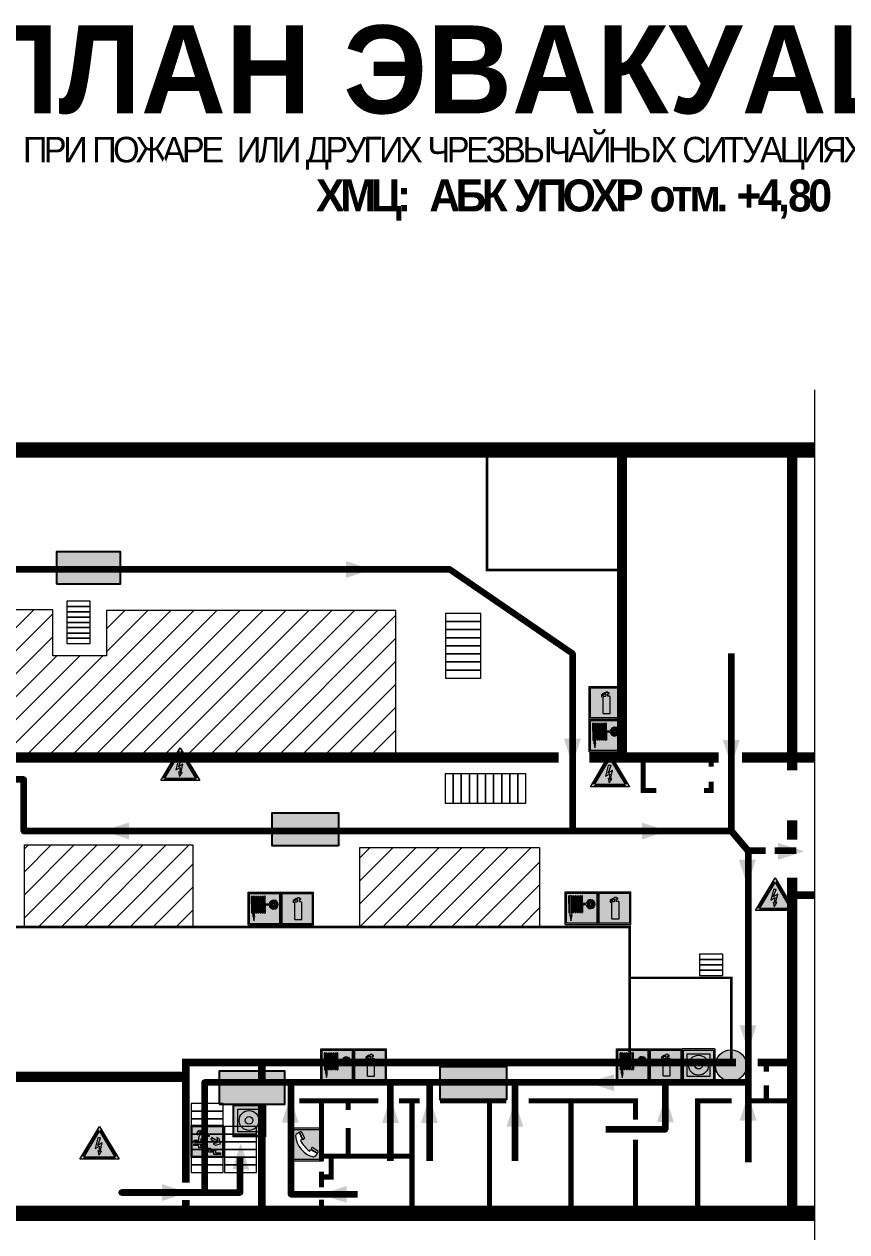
# Model space of a CAD drawing. Header units: millimetres. Extents: x 13114 to 67229, y 22859 to 38520.
# Drawn here: x 21004.2 to 21210.1, y 31368.7 to 31671 of the extents above; entities that cross this region are included whole.
import ezdxf

# ---------------------------------------------------------------- set-up
doc = ezdxf.new("R2010")
doc.units = ezdxf.units.MM
doc.layers.add('План_Штампы', color=7, linetype='Continuous')
doc.styles.add('обычный', font='arial.ttf')
pattern_1 = [(225, (43379.641, 41879.6873), (2.87368196, -2.87368196), [])]

# ---------------------------------------------------------------- blocks, each defined once
blk = doc.blocks.new('A$C54414219')
at = {"true_color": 0xffffff}
h = blk.add_hatch(color=7, dxfattribs=at)
h.paths.add_polyline_path([(2.39, -9.45), (2.39, -18.3), (11.23, -18.3), (11.23, -9.45)], flags=0)
h.paths.add_polyline_path([(10.71, -13.87, -1), (2.92, -13.87, -1)], flags=0)
h.paths.add_polyline_path([(8.3, -13.87, -1), (5.33, -13.87, -1)], flags=0)
h.paths.add_polyline_path([(0.41, -7.47), (0.41, -20.27), (13.21, -20.27), (13.21, -7.47)])
h.paths.add_polyline_path([(0.92, -19.77), (12.71, -19.77), (12.71, -7.98), (0.92, -7.98)], flags=16)
h.paths.add_polyline_path([(11.23, -9.45), (11.23, -18.3), (2.39, -18.3), (2.39, -9.45)], flags=0)
at = {"lineweight": 5}
h = blk.add_hatch(color=242, dxfattribs=at)
h.paths.add_polyline_path([(12.71, -7.98), (0.92, -7.98), (0.92, -19.77), (12.71, -19.77)])
h.paths.add_polyline_path([(11.23, -18.3), (2.39, -18.3), (2.39, -9.45), (11.23, -9.45)], flags=16)
h.paths.add_polyline_path([(10.71, -13.87, -1), (2.92, -13.87, -1)], flags=0)
h.paths.add_polyline_path([(8.3, -13.87, -1), (5.33, -13.87, -1)], flags=0)
at = {"true_color": 0xffffff}
h = blk.add_hatch(color=7, dxfattribs=at)
h.paths.add_polyline_path([(2.39, -9.45), (2.39, -18.3), (11.23, -18.3), (11.23, -9.45)])
h.paths.add_polyline_path([(10.71, -13.87, -1), (2.92, -13.87, -1)], flags=16)
h.paths.add_polyline_path([(8.3, -13.87, -1), (5.33, -13.87, -1)], flags=0)
at = {"lineweight": 5}
h = blk.add_hatch(color=242, dxfattribs=at)
h.paths.add_polyline_path([(2.92, -13.87, 1), (10.71, -13.87, 1)])
h.paths.add_polyline_path([(8.3, -13.87, -1), (5.33, -13.87, -1)], flags=16)
at = {"color": 242, "lineweight": 5}
for p, q in [((0.41, -20.27), (0.41, -7.47)), ((0.41, -7.47), (13.21, -7.47)), ((0.41, -7.47), (13.21, -7.47)), ((13.21, -20.27), (13.21, -7.47)), ((0.41, -20.27), (13.21, -20.27))]:
    blk.add_line(p, q, dxfattribs=at)
for points in [[(0.92, -7.98), (12.71, -7.98), (12.71, -19.77), (0.92, -19.77)], [(2.39, -9.45), (11.23, -9.45), (11.23, -18.3), (2.39, -18.3)]]:
    blk.add_lwpolyline(points, close=True, dxfattribs=at)
for radius in [3.89, 1.49]:
    blk.add_circle((6.81, -13.87), radius, dxfattribs=at)
blk = doc.blocks.new('A$C3E6D3DDE')
at = {"lineweight": 5}
h = blk.add_hatch(color=40, dxfattribs=at)
h.paths.add_polyline_path([(24.1, 1.45), (16.46, -11.35), (31.74, -11.35)])
h.paths.add_polyline_path([(24.09, -0.46), (30.03, -10.41), (18.14, -10.41)], flags=16)
h.paths.add_polyline_path([(24.54, -3.08), (23.41, -6.02), (25.13, -5.01), (24.33, -8.5), (24.82, -8.27), (23.79, -9.86), (23.4, -8.04), (23.8, -8.43), (24.04, -6.29), (22.39, -7.25), (23.44, -3.08)], flags=0)
h = blk.add_hatch(color=256, dxfattribs=at)
h.paths.add_polyline_path([(24.37, 0.03, 0.567511), (23.82, 0.03), (17.59, -10.4, 0.582454), (17.86, -10.88), (30.32, -10.88, 0.582149), (30.6, -10.4)])
h.paths.add_polyline_path([(24.09, -0.46), (18.14, -10.41), (30.03, -10.41)], flags=16)
h.paths.add_polyline_path([(24.54, -3.08), (23.41, -6.02), (25.13, -5.01), (24.33, -8.5), (24.82, -8.27), (23.79, -9.86), (23.4, -8.04), (23.8, -8.43), (24.04, -6.29), (22.39, -7.25), (23.44, -3.08)], flags=0)
h = blk.add_hatch(color=40, dxfattribs=at)
h.paths.add_polyline_path([(24.09, -0.46), (18.14, -10.41), (30.03, -10.41)])
h.paths.add_polyline_path([(24.82, -8.27), (23.79, -9.86), (23.4, -8.04), (23.8, -8.43), (24.04, -6.29), (22.39, -7.25), (23.44, -3.08), (24.54, -3.08), (23.41, -6.02), (25.13, -5.01), (24.33, -8.5)], flags=16)
at = {"color": 40, "lineweight": 5}
for p, q in [((16.46, -11.35), (24.1, 1.45)), ((24.1, 1.45), (31.74, -11.35))]:
    blk.add_line(p, q, dxfattribs=at)
at = {"lineweight": 5}
for p, q in [((17.59, -10.4), (23.82, 0.03)), ((24.37, 0.03), (30.6, -10.4)), ((18.14, -10.41), (24.09, -0.46)), ((23.44, -3.08), (22.39, -7.25)), ((23.41, -6.02), (24.54, -3.08)), ((24.54, -3.08), (23.44, -3.08)), ((24.09, -0.46), (30.03, -10.41)), ((22.39, -7.25), (24.04, -6.29)), ((23.8, -8.43), (23.4, -8.04)), ((23.4, -8.04), (23.79, -9.86)), ((25.13, -5.01), (23.41, -6.02)), ((23.79, -9.86), (24.82, -8.27)), ((24.04, -6.29), (23.8, -8.43)), ((24.33, -8.5), (25.13, -5.01)), ((24.82, -8.27), (24.33, -8.5)), ((17.86, -10.88), (30.32, -10.88)), ((18.14, -10.41), (30.03, -10.41))]:
    blk.add_line(p, q, dxfattribs=at)
at = {"color": 50, "lineweight": 5}
blk.add_line((31.74, -11.35), (16.46, -11.35), dxfattribs=at)
blk = doc.blocks.new('A$C37112FD5')
at = {"true_color": 0xf5f5ff}
h = blk.add_hatch(color=7, dxfattribs=at)
h.dxf.hatch_style = 1
h.paths.add_polyline_path([(12.8, -7.4), (0, -7.4), (0, -20.2), (12.8, -20.2)])
h.paths.add_polyline_path([(12.29, -7.91), (12.29, -19.69), (0.51, -19.69), (0.51, -7.91)], flags=16)
h.paths.add_polyline_path([(4.98, -9.04, -0.42597), (5.17, -9.22), (5.17, -12.25), (5.17, -15.29, -0.432244), (4.98, -15.47), (4.83, -15.47, -0.42597), (4.64, -15.29), (4.64, -12.25), (4.64, -9.22, -0.432244), (4.83, -9.04)], flags=0)
h.paths.add_polyline_path([(4.28, -9.22), (4.28, -12.25), (4.28, -15.29, -0.432244), (4.09, -15.47), (3.94, -15.47, -0.42597), (3.75, -15.29), (3.75, -12.25), (3.75, -9.22, -0.432244), (3.94, -9.04), (4.09, -9.04, -0.42597)], flags=0)
h.paths.add_polyline_path([(5.72, -9.04), (5.87, -9.04, -0.42597), (6.06, -9.22), (6.06, -12.25), (6.06, -15.29, -0.432244), (5.87, -15.47), (5.72, -15.47, -0.42597), (5.53, -15.29), (5.53, -12.25), (5.53, -9.22, -0.432244)], flags=0)
h.paths.add_polyline_path([(6.42, -8.9), (6.5, -8.9, -0.42597), (6.69, -9.08), (6.69, -12.03), (8.21, -12.03, -15.824349), (8.21, -12.47), (6.69, -12.47), (6.69, -15.42, -0.432244), (6.5, -15.6), (6.42, -15.6)], flags=0)
h.paths.add_polyline_path([(3.39, -9.22), (3.39, -12.25), (3.39, -15.29, -0.432244), (3.2, -15.47), (3.05, -15.47, -0.42597), (2.85, -15.29), (2.85, -12.25), (2.85, -9.22, -0.432244), (3.05, -9.04), (3.2, -9.04, -0.42597)], flags=0)
h.paths.add_polyline_path([(2.5, -9.22), (2.5, -16.71), (1.96, -16.71), (1.96, -9.22, -0.432244), (2.15, -9.04), (2.31, -9.04, -0.42597)], flags=0)
h.paths.add_polyline_path([(1.61, -8.9), (1.61, -15.6), (1.57, -15.6, -0.42597), (1.37, -15.42), (1.37, -12.03), (1.37, -9.09, -0.432244), (1.57, -8.9)], flags=0)
h.paths.add_polyline_path([(9.76, -10.81), (9.76, -12.03), (8.49, -12.03, -0.336371)], flags=0)
h.paths.add_polyline_path([(8.49, -12.47), (9.76, -12.47), (9.76, -13.7, -0.336371)], flags=0)
h.paths.add_polyline_path([(10.11, -10.81, -0.336371), (11.38, -12.03), (10.11, -12.03)], flags=0)
h.paths.add_polyline_path([(10.11, -12.47), (11.38, -12.47, -0.336371), (10.11, -13.7)], flags=0)
h.paths.add_polyline_path([(2.5, -16.84), (2.5, -17.05), (1.97, -17.05), (1.97, -16.84)], flags=0)
h.paths.add_polyline_path([(2.5, -17.24, -0.033778), (2.24, -18.6, -0.033778), (1.97, -17.24)], flags=0)
h = blk.add_hatch(color=242)
h.dxf.hatch_style = 1
h.paths.add_polyline_path([(12.29, -7.91), (0.51, -7.91), (0.51, -19.69), (12.29, -19.69)])
h.paths.add_polyline_path([(6.42, -15.6), (6.42, -8.9), (6.5, -8.9, -0.42597), (6.69, -9.08), (6.69, -12.03), (8.21, -12.03, -15.824349), (8.21, -12.47), (6.69, -12.47), (6.69, -15.42, -0.432244), (6.5, -15.6)], flags=16)
h.paths.add_polyline_path([(5.87, -15.47), (5.72, -15.47, -0.42597), (5.53, -15.29), (5.53, -12.25), (5.53, -9.22, -0.432244), (5.72, -9.04), (5.87, -9.04, -0.42597), (6.06, -9.22), (6.06, -12.25), (6.06, -15.29, -0.432244)], flags=16)
h.paths.add_polyline_path([(4.98, -15.47), (4.83, -15.47, -0.42597), (4.64, -15.29), (4.64, -12.25), (4.64, -9.22, -0.432244), (4.83, -9.04), (4.98, -9.04, -0.42597), (5.17, -9.22), (5.17, -12.25), (5.17, -15.29, -0.432244)], flags=16)
h.paths.add_polyline_path([(4.09, -15.47), (3.94, -15.47, -0.42597), (3.75, -15.29), (3.75, -12.25), (3.75, -9.22, -0.432244), (3.94, -9.04), (4.09, -9.04, -0.42597), (4.28, -9.22), (4.28, -12.25), (4.28, -15.29, -0.432244)], flags=16)
h.paths.add_polyline_path([(3.2, -15.47), (3.05, -15.47, -0.42597), (2.85, -15.29), (2.85, -12.25), (2.85, -9.22, -0.432244), (3.05, -9.04), (3.2, -9.04, -0.42597), (3.39, -9.22), (3.39, -12.25), (3.39, -15.29, -0.432244)], flags=16)
h.paths.add_polyline_path([(2.5, -17.05), (1.97, -17.05), (1.97, -16.84), (2.5, -16.84)], flags=16)
h.paths.add_polyline_path([(2.5, -17.24, -0.033778), (2.24, -18.6, -0.033778), (1.97, -17.24)], flags=16)
h.paths.add_polyline_path([(2.5, -16.71), (1.96, -16.71), (1.96, -9.22, -0.432244), (2.15, -9.04), (2.31, -9.04, -0.42597), (2.5, -9.22)], flags=16)
h.paths.add_polyline_path([(1.61, -15.6), (1.57, -15.6, -0.42597), (1.37, -15.42), (1.37, -12.03), (1.37, -9.09, -0.432244), (1.57, -8.9), (1.61, -8.9)], flags=16)
h.paths.add_polyline_path([(8.49, -12.47), (9.76, -12.47), (9.76, -13.7, -0.336371)], flags=0)
h.paths.add_polyline_path([(10.11, -13.7), (10.11, -12.47), (11.38, -12.47, -0.336371)], flags=0)
h.paths.add_polyline_path([(8.49, -12.03, -0.336371), (9.76, -10.81), (9.76, -12.03)], flags=0)
h.paths.add_polyline_path([(10.11, -12.03), (10.11, -10.81, -0.336371), (11.38, -12.03)], flags=0)
h = blk.add_hatch(color=7, dxfattribs=at)
h.dxf.hatch_style = 1
h.paths.add_polyline_path([(1.61, -8.9), (1.57, -8.9, 0.432244), (1.37, -9.09), (1.37, -12.03), (1.37, -15.42, 0.42597), (1.57, -15.6), (1.61, -15.6)])
h.paths.add_polyline_path([(2.5, -9.22, 0.42597), (2.31, -9.04), (2.15, -9.04, 0.432244), (1.96, -9.22), (1.96, -16.71), (2.5, -16.71)])
h.paths.add_polyline_path([(2.5, -16.84), (1.97, -16.84), (1.97, -17.05), (2.5, -17.05)])
h.paths.add_polyline_path([(2.5, -17.24), (1.97, -17.24, 0.033778), (2.24, -18.6, 0.033778)])
h.paths.add_polyline_path([(3.39, -12.25), (3.39, -9.22, 0.42597), (3.2, -9.04), (3.05, -9.04, 0.432244), (2.85, -9.22), (2.85, -12.25), (2.85, -15.29, 0.42597), (3.05, -15.47), (3.2, -15.47, 0.432244), (3.39, -15.29)])
h.paths.add_polyline_path([(4.28, -12.25), (4.28, -9.22, 0.42597), (4.09, -9.04), (3.94, -9.04, 0.432244), (3.75, -9.22), (3.75, -12.25), (3.75, -15.29, 0.42597), (3.94, -15.47), (4.09, -15.47, 0.432244), (4.28, -15.29)])
h.paths.add_polyline_path([(5.17, -12.25), (5.17, -9.22, 0.42597), (4.98, -9.04), (4.83, -9.04, 0.432244), (4.64, -9.22), (4.64, -12.25), (4.64, -15.29, 0.42597), (4.83, -15.47), (4.98, -15.47, 0.432244), (5.17, -15.29)])
h.paths.add_polyline_path([(6.06, -12.25), (6.06, -9.22, 0.42597), (5.87, -9.04), (5.72, -9.04, 0.432244), (5.53, -9.22), (5.53, -12.25), (5.53, -15.29, 0.42597), (5.72, -15.47), (5.87, -15.47, 0.432244), (6.06, -15.29)])
h.paths.add_polyline_path([(6.69, -12.47), (8.21, -12.47, 15.824349), (8.21, -12.03), (6.69, -12.03), (6.69, -9.08, 0.42597), (6.5, -8.9), (6.42, -8.9), (6.42, -15.6), (6.5, -15.6, 0.432244), (6.69, -15.42)])
h.paths.add_polyline_path([(8.49, -12.47), (9.76, -12.47), (9.76, -13.7, -0.336371)], flags=16)
h.paths.add_polyline_path([(8.49, -12.03, -0.336371), (9.76, -10.81), (9.76, -12.03)], flags=16)
h.paths.add_polyline_path([(10.11, -12.47), (11.38, -12.47, -0.336371), (10.11, -13.7)], flags=16)
h.paths.add_polyline_path([(10.11, -12.03), (10.11, -10.81, -0.336371), (11.38, -12.03)], flags=16)
h = blk.add_hatch(color=242)
h.dxf.hatch_style = 1
h.paths.add_polyline_path([(9.76, -10.81, 0.336371), (8.49, -12.03), (9.76, -12.03)])
h.paths.add_polyline_path([(10.11, -10.81), (10.11, -12.03), (11.38, -12.03, 0.336371)])
h.paths.add_polyline_path([(11.38, -12.47), (10.11, -12.47), (10.11, -13.7, 0.336371)])
h.paths.add_polyline_path([(9.76, -12.47), (8.49, -12.47, 0.336371), (9.76, -13.7)])
at = {"color": 242, "lineweight": 5}
for p, q in [((0, -20.2), (0, -7.4)), ((0, -7.4), (12.8, -7.4)), ((1.37, -12.03), (1.37, -9.08)), ((1.57, -8.9), (1.61, -8.9)), ((1.61, -8.9), (1.61, -15.6)), ((1.96, -16.71), (1.96, -9.22)), ((2.15, -9.04), (2.31, -9.04)), ((2.5, -16.71), (2.5, -9.22)), ((2.85, -12.25), (2.85, -9.22)), ((3.05, -9.04), (3.2, -9.04)), ((3.39, -12.25), (3.39, -9.22)), ((3.75, -12.25), (3.75, -9.22)), ((3.94, -9.04), (4.09, -9.04)), ((4.28, -12.25), (4.28, -9.22)), ((4.64, -12.25), (4.64, -9.22)), ((4.83, -9.04), (4.98, -9.04)), ((5.17, -12.25), (5.17, -9.22)), ((5.53, -12.25), (5.53, -9.22)), ((5.72, -9.04), (5.87, -9.04)), ((6.06, -12.25), (6.06, -9.22)), ((6.42, -8.9), (6.42, -15.6)), ((6.5, -8.9), (6.42, -8.9)), ((6.69, -12.03), (6.69, -9.08)), ((12.8, -20.2), (12.8, -7.4)), ((1.37, -12.03), (1.37, -15.42)), ((2.85, -12.25), (2.85, -15.29)), ((3.39, -12.25), (3.39, -15.29)), ((3.75, -12.25), (3.75, -15.29)), ((4.28, -12.25), (4.28, -15.29)), ((4.64, -12.25), (4.64, -15.29)), ((5.17, -12.25), (5.17, -15.29)), ((5.53, -12.25), (5.53, -15.29)), ((6.06, -12.25), (6.06, -15.29)), ((8.21, -12.03), (6.69, -12.03)), ((8.21, -12.47), (6.69, -12.47)), ((6.69, -12.47), (6.69, -15.42)), ((9.76, -12.03), (8.49, -12.03)), ((9.76, -12.47), (8.49, -12.47)), ((9.76, -10.81), (9.76, -12.03)), ((9.76, -12.47), (9.76, -13.7)), ((10.11, -10.81), (10.11, -12.03)), ((11.38, -12.03), (10.11, -12.03)), ((11.38, -12.47), (10.11, -12.47)), ((10.11, -12.47), (10.11, -13.7)), ((1.57, -15.6), (1.61, -15.6)), ((1.96, -16.71), (2.5, -16.71)), ((1.97, -16.84), (2.5, -16.84)), ((1.97, -17.05), (1.97, -16.84)), ((2.5, -17.05), (1.97, -17.05)), ((1.97, -17.24), (2.5, -17.24)), ((2.5, -16.84), (2.5, -17.05)), ((3.05, -15.47), (3.2, -15.47)), ((3.94, -15.47), (4.09, -15.47)), ((4.83, -15.47), (4.98, -15.47)), ((5.72, -15.47), (5.87, -15.47)), ((6.42, -15.6), (6.5, -15.6)), ((0, -20.2), (12.8, -20.2))]:
    blk.add_line(p, q, dxfattribs=at)
blk.add_lwpolyline([(0.51, -7.91), (12.29, -7.91), (12.29, -19.69), (0.51, -19.69)], close=True, dxfattribs=at)
for centre, radius, start, end in [((1.56, -9.09), 0.182, 87.1027, 180.6071), ((2.15, -9.22), 0.182, 87.1027, 180.6071), ((2.32, -9.22), 0.182, 359.3929, 92.8973), ((3.04, -9.22), 0.182, 87.1027, 180.6071), ((3.21, -9.22), 0.182, 359.3929, 92.8973), ((3.93, -9.22), 0.182, 87.1027, 180.6071), ((4.1, -9.22), 0.182, 359.3929, 92.8973), ((4.82, -9.22), 0.182, 87.1027, 180.6071), ((4.99, -9.22), 0.182, 359.3929, 92.8973), ((5.71, -9.22), 0.182, 87.1027, 180.6071), ((5.88, -9.22), 0.182, 359.3929, 92.8973), ((6.51, -9.09), 0.182, 359.3929, 92.8973), ((9.93, -12.25), 1.74, 187.2319, 172.7681), ((9.93, -12.25), 1.46, 96.9927, 171.3585), ((9.93, -12.25), 1.46, 188.6415, 263.0073), ((9.93, -12.25), 1.46, 8.6415, 83.0073), ((9.93, -12.25), 1.46, 276.9927, 351.3585), ((1.56, -15.42), 0.182, 179.3929, 272.8973), ((12.17, -15.98), 10.27, 187.041, 194.7793), ((-7.7, -15.98), 10.27, 345.2207, 352.959), ((3.04, -15.29), 0.182, 179.3929, 272.8973), ((3.21, -15.29), 0.182, 267.1027, 0.6071), ((3.93, -15.29), 0.182, 179.3929, 272.8973), ((4.1, -15.29), 0.182, 267.1027, 0.6071), ((4.82, -15.29), 0.182, 179.3929, 272.8973), ((4.99, -15.29), 0.182, 267.1027, 0.6071), ((5.71, -15.29), 0.182, 179.3929, 272.8973), ((5.88, -15.29), 0.182, 267.1027, 0.6071), ((6.51, -15.42), 0.182, 267.1027, 0.6071)]:
    blk.add_arc(centre, radius, start, end, dxfattribs=at)
blk = doc.blocks.new('A$C3AD82952')
at = {"true_color": 0xf5f5ff}
h = blk.add_hatch(color=7, dxfattribs=at)
h.dxf.hatch_style = 1
h.paths.add_polyline_path([(8.21, 8.73, 0.414214), (7.89, 9.05), (7.22, 9.05), (7.22, 9.92), (7.59, 9.92, 1), (7.57, 10.36), (7.22, 10.36), (7.22, 10.6), (6.43, 10.6), (6.43, 10.36), (6.01, 10.36), (4.74, 9.59), (4.74, 8.69), (4.98, 8.73), (4.98, 9.26), (6.12, 9.91), (6.43, 9.91), (6.43, 9.05), (5.76, 9.05, 0.414214), (5.44, 8.73), (5.44, 2.2), (8.21, 2.2)], flags=0)
h.paths.add_polyline_path([(12.8, 12.8), (0, 12.8), (0, 0), (12.8, 0)])
h.paths.add_polyline_path([(0.51, 12.29), (12.29, 12.29), (12.29, 0.51), (0.51, 0.51)], flags=16)
h.paths.add_polyline_path([(4.74, 9.59), (6.01, 10.36), (6.43, 10.36), (6.43, 10.6), (7.22, 10.6), (7.22, 10.36), (7.59, 10.36, -0.94586), (7.59, 9.92), (7.22, 9.92), (7.22, 9.05), (7.89, 9.05, -0.414214), (8.21, 8.73), (8.21, 2.2), (5.44, 2.2), (5.44, 8.73, -0.414214), (5.76, 9.05), (6.43, 9.05), (6.43, 9.91), (6.12, 9.91), (4.98, 9.26), (4.98, 8.73), (4.74, 8.69)], flags=0)
h = blk.add_hatch(color=242)
h.dxf.hatch_style = 1
h.paths.add_polyline_path([(12.29, 12.29), (0.51, 12.29), (0.51, 0.51), (12.29, 0.51)])
h.paths.add_polyline_path([(4.74, 8.69), (4.74, 9.59), (6.01, 10.36), (6.43, 10.36), (6.43, 10.6), (7.22, 10.6), (7.22, 10.36), (7.59, 10.36, -0.94586), (7.59, 9.92), (7.22, 9.92), (7.22, 9.05), (7.89, 9.05, -0.414214), (8.21, 8.73), (8.21, 2.2), (5.44, 2.2), (5.44, 8.73, -0.414214), (5.76, 9.05), (6.43, 9.05), (6.43, 9.91), (6.12, 9.91), (4.98, 9.26), (4.98, 8.73)], flags=16)
h = blk.add_hatch(color=7, dxfattribs=at)
h.dxf.hatch_style = 1
h.paths.add_polyline_path([(8.21, 8.73, 0.414214), (7.89, 9.05), (7.22, 9.05), (7.22, 9.92), (7.59, 9.92, 1), (7.57, 10.36), (7.22, 10.36), (7.22, 10.6), (6.43, 10.6), (6.43, 10.36), (6.01, 10.36), (4.74, 9.59), (4.74, 8.69), (4.98, 8.73), (4.98, 9.26), (6.12, 9.91), (6.43, 9.91), (6.43, 9.05), (5.76, 9.05, 0.414214), (5.44, 8.73), (5.44, 2.2), (8.21, 2.2)])
at = {"color": 242, "lineweight": 5}
for p, q in [((0, 0), (0, 12.8)), ((0, 12.8), (12.8, 12.8)), ((6.01, 10.36), (4.74, 9.59)), ((4.74, 9.59), (4.74, 8.69)), ((4.98, 9.26), (6.12, 9.91)), ((6.01, 10.36), (6.43, 10.36)), ((6.12, 9.91), (6.43, 9.91)), ((7.22, 10.6), (6.43, 10.6)), ((6.43, 10.6), (6.43, 10.36)), ((6.43, 9.91), (6.43, 9.05)), ((7.22, 10.36), (7.22, 10.6)), ((7.59, 10.36), (7.22, 10.36)), ((7.22, 9.05), (7.22, 9.92)), ((7.59, 9.92), (7.22, 9.92)), ((12.8, 0), (12.8, 12.8)), ((4.74, 8.69), (4.98, 8.73)), ((4.98, 8.73), (4.98, 9.26)), ((5.44, 2.2), (5.44, 8.73)), ((5.76, 9.05), (6.43, 9.05)), ((7.89, 9.05), (7.22, 9.05)), ((8.21, 2.2), (8.21, 8.73)), ((0, 0), (12.8, 0)), ((5.44, 2.2), (8.21, 2.2))]:
    blk.add_line(p, q, dxfattribs=at)
blk.add_lwpolyline([(0.51, 12.29), (12.29, 12.29), (12.29, 0.51), (0.51, 0.51)], close=True, dxfattribs=at)
for centre, radius, start, end in [((7.58, 10.14), 0.223, 273.1875, 86.8125), ((5.76, 8.73), 0.32, 90, 180), ((7.89, 8.73), 0.32, 0, 90)]:
    blk.add_arc(centre, radius, start, end, dxfattribs=at)
blk = doc.blocks.new('A$C7B4425F7')
at = {"true_color": 0xffffff}
blk.add_hatch(color=7, dxfattribs=at).paths.add_polyline_path([(0, 0), (-16, 0), (-16, -8), (0, -8)])
h = blk.add_hatch(color=126)
h.paths.add_polyline_path([(-0.2, -0.2), (-15.8, -0.2), (-15.8, -7.8), (-0.2, -7.8)])
h.paths.add_polyline_path([(-11.76, -2.03), (-11.76, -3.66), (-11.17, -3.66, -0.568275), (-11.17, -6.18), (-12.58, -6.18), (-12.58, -2.03)], flags=16)
h.paths.add_polyline_path([(-13.33, -4.12, -0.495768), (-13.59, -6.18), (-15.03, -6.18), (-15.03, -2.03), (-13.59, -2.03, -0.487973)], flags=16)
h.paths.add_polyline_path([(-10.25, -2.03), (-9.48, -2.03), (-9.48, -6.18), (-10.25, -6.18)], flags=16)
h.paths.add_polyline_path([(-13.84, -3.69), (-14.24, -3.69), (-14.24, -3.03), (-13.9, -3.03, -0.692621)], flags=0)
h.paths.add_polyline_path([(-9.15, -2.03), (-8.4, -2.03), (-8.04, -3.07), (-7.68, -2.03), (-6.93, -2.03), (-7.64, -4.1), (-6.93, -6.18), (-7.68, -6.18), (-8.04, -5.14), (-8.4, -6.18), (-9.15, -6.18), (-8.44, -4.1)], flags=16)
h.paths.add_polyline_path([(-11.76, -4.46), (-11.42, -4.46, -0.692621), (-11.36, -5.12), (-11.76, -5.12)], flags=0)
h.paths.add_polyline_path([(-13.9, -5.2), (-14.24, -5.2), (-14.24, -4.55), (-13.84, -4.55, -0.708038)], flags=0)
edge = h.paths.add_edge_path(flags=16)
edge.add_ellipse((-5.51, -4.08), major_axis=(0, 2.05), ratio=0.586184, start_angle=0, end_angle=360)
edge = h.paths.add_edge_path(flags=0)
edge.add_ellipse((-5.51, -4.08), major_axis=(0, 1.14), ratio=0.454828, start_angle=0, end_angle=360)
h.paths.add_polyline_path([(-4.13, -4.96, 0.377264), (-3.48, -4.52, 0.0555), (-3.16, -2.03), (-1.66, -2.03), (-1.66, -4.96), (-0.96, -4.96), (-0.96, -7.01), (-1.75, -7.01), (-1.75, -6.18), (-3.3, -6.18), (-3.3, -7.02), (-4.13, -7.02)], flags=16)
h.paths.add_polyline_path([(-2.73, -2.91), (-2.28, -2.91), (-2.28, -4.96), (-3.05, -4.96, 0.079136)], flags=0)
at = {"color": 126}
blk.add_lwpolyline([(-16, -8), (0, -8), (0, 0), (-16, 0)], close=True, dxfattribs=at)
blk = doc.blocks.new('A$C456E1F9C')
at = {"lineweight": 5}
h = blk.add_hatch(color=242, dxfattribs=at)
h.paths.add_polyline_path([(0.51, -1.47), (0.51, -13.26), (12.29, -13.26), (12.29, -1.47)])
h.paths.add_polyline_path([(5.42, -4.95, -0.254479), (4.78, -5.4), (3.52, -2.53, -0.209735), (4.23, -2.4)], flags=16)
h.paths.add_polyline_path([(8.53, -8.6), (10.87, -10.17), (10.54, -10.76), (8.03, -9.13, -0.192251)], flags=16)
h.paths.add_polyline_path([(4.61, -5.49, 0.005518), (3.87, -5.72, 0.128647), (7.49, -10.01, 0.00809), (7.83, -9.33), (10.47, -10.97, -0.16736), (8.99, -12.25, -0.327862), (1.95, -3.95, -0.166952), (3.36, -2.62)], flags=16)
at = {"color": 242, "lineweight": 5}
for p, q in [((0, -13.77), (0, -0.97)), ((12.8, -0.97), (0, -0.97)), ((4.61, -5.49), (3.36, -2.62)), ((3.52, -2.53), (4.78, -5.4)), ((4.23, -2.4), (5.42, -4.95)), ((12.8, -13.77), (12.8, -0.97)), ((7.83, -9.33), (10.47, -10.97)), ((8.03, -9.13), (10.54, -10.76)), ((10.81, -10.12), (8.53, -8.6)), ((0, -13.77), (12.8, -13.77)), ((10.54, -10.76), (10.8, -10.3)), ((10.8, -10.3), (10.81, -10.12))]:
    blk.add_line(p, q, dxfattribs=at)
blk.add_lwpolyline([(0.51, -1.47), (12.29, -1.47), (12.29, -13.26), (0.51, -13.26)], close=True, dxfattribs=at)
for centre, radius, start, end in [((4.59, -5.34), 2.99, 114.2845, 152.1974), ((11.12, -3.31), 9.19, 183.9915, 256.6009), ((4.02, -3.27), 0.891, 76.3284, 123.7092), ((14.98, -39.1), 35.17, 107.1487, 108.4135), ((13.86, -0.94), 11.08, 205.5536, 234.8762), ((4.68, -4.59), 0.824, 276.9621, 334.0723), ((-13.31, 0.8), 23.44, 332.5487, 334.4027), ((8.94, -9.5), 0.989, 114.4092, 157.9388), ((7.87, -9.46), 3, 291.9291, 329.9329)]:
    blk.add_arc(centre, radius, start, end, dxfattribs=at)
blk = doc.blocks.new('A$C32E8229D')
at = {"true_color": 0xffffff}
blk.add_hatch(color=7, dxfattribs=at).paths.add_polyline_path([(0, 0), (0, -8), (16, -8), (16, 0)])
h = blk.add_hatch(color=126)
h.paths.add_polyline_path([(0.2, -0.2), (15.8, -0.2), (15.8, -7.8), (0.2, -7.8)])
h.paths.add_polyline_path([(13.49, -2.05), (12.08, -2.05), (11.37, -2.63, 0.162397), (11.29, -2.84), (11.29, -3.63), (10.35, -3.63), (10.35, -4.05), (11.68, -4.05), (11.68, -3.48), (12.26, -4.28), (11.29, -5.1), (11.29, -6.78), (11.85, -6.78), (11.85, -5.44), (12.8, -4.64), (12.8, -5.94), (14.46, -5.94), (14.46, -5.39), (13.45, -5.39), (13.45, -3.97), (12.46, -2.59), (13.15, -2.59), (13.69, -3.34), (14.18, -3)], flags=16)
h.paths.add_polyline_path([(10.74, -1.82, 1), (11.8, -1.82, 1)], flags=16)
h.paths.add_polyline_path([(9.39, -3.59), (5.99, -3.59), (6.56, -3.03), (5.91, -3.03), (5.1, -3.83), (5.91, -4.64), (6.56, -4.64), (5.99, -4.09), (9.39, -4.09)], flags=16)
h.paths.add_polyline_path([(4.29, -1.08), (1.72, -1.08), (1.72, -6.6), (4.29, -6.6)], flags=16)
at = {"color": 126}
blk.add_lwpolyline([(16, -8), (0, -8), (0, 0), (16, 0)], close=True, dxfattribs=at)
blk = doc.blocks.new('A$C7B8C2D5B')
at = {"lineweight": 0}
h = blk.add_hatch(color=5, dxfattribs=at)
h.dxf.hatch_style = 1
h.paths.add_polyline_path([(1.4, -3.02, 1), (-2.11, -3.02, 1)])
at = {"color": 5, "lineweight": 0}
blk.add_circle((-0.36, -3.02), 1.75, dxfattribs=at)
blk = doc.blocks.new('вниз')
at = {"lineweight": 0, "true_color": 0xffffff}
h = blk.add_hatch(color=7, dxfattribs=at)
h.dxf.hatch_style = 1
h.paths.add_polyline_path([(40994.51, -4472.22), (40986.51, -4472.22), (40986.51, -4480.22), (40994.51, -4480.22)])
h.paths.add_polyline_path([(40994.31, -4472.42), (40994.31, -4480.01), (40986.71, -4480.01), (40986.71, -4472.42)], flags=16)
h.paths.add_polyline_path([(40988.43, -4473.53), (40989.43, -4473.53), (40990.19, -4473.96), (40990.19, -4474.6), (40991, -4474.6), (40991, -4475.06), (40989.73, -4475.06), (40989.73, -4474.46), (40989.3, -4475.18), (40990.17, -4475.7), (40990.17, -4477.11), (40989.63, -4477.11), (40989.63, -4476.01), (40988.94, -4475.59), (40988.94, -4476.46), (40988.94, -4476.46), (40987.47, -4476.46), (40987.26, -4476.46), (40987.26, -4475.92), (40988.4, -4475.92), (40988.4, -4475.2), (40989.1, -4473.99), (40988.66, -4473.99), (40988.24, -4474.7), (40987.86, -4474.47), (40988.41, -4473.56)], flags=0)
h.paths.add_polyline_path([(40990.55, -4473.29, -1), (40989.69, -4473.29, -1)], flags=0)
h.paths.add_polyline_path([(40988.85, -4476.89), (40988.85, -4477.43), (40990.1, -4477.43), (40990.1, -4477.99), (40991.34, -4477.99), (40991.34, -4478.54), (40992.59, -4478.54), (40992.59, -4479.09), (40993.83, -4479.09), (40993.83, -4479.52), (40992.17, -4479.52), (40992.17, -4478.97), (40990.91, -4478.97), (40990.91, -4478.41), (40989.68, -4478.41), (40989.68, -4477.86), (40988.43, -4477.86), (40988.43, -4477.31), (40987.6, -4477.31), (40987.18, -4477.31), (40987.18, -4476.89)], flags=0)
h.paths.add_polyline_path([(40991.61, -4475.33), (40993.12, -4476.2), (40992.9, -4475.27), (40993.48, -4475.6), (40993.83, -4476.88), (40992.56, -4477.22), (40991.97, -4476.88), (40992.9, -4476.61), (40991.38, -4475.74), (40991.58, -4475.39)], flags=0)
h.paths.add_polyline_path([(40990.19, -4473.96), (40989.43, -4473.53), (40988.43, -4473.53), (40988.41, -4473.56), (40987.86, -4474.47), (40988.24, -4474.7), (40988.66, -4473.99), (40989.1, -4473.99), (40988.4, -4475.2), (40988.4, -4475.92), (40987.26, -4475.92), (40987.26, -4476.46), (40987.47, -4476.46), (40988.94, -4476.46), (40988.94, -4476.27), (40988.94, -4475.59), (40989.63, -4476.01), (40989.63, -4477.11), (40990.17, -4477.11), (40990.17, -4475.7), (40989.3, -4475.18), (40989.73, -4474.46), (40989.73, -4475.06), (40991, -4475.06), (40991, -4474.6), (40990.19, -4474.6)], flags=0)
h.paths.add_polyline_path([(40990.55, -4473.29, 1), (40989.69, -4473.29, 1)], flags=0)
h.paths.add_polyline_path([(40991.61, -4475.33), (40991.58, -4475.39), (40991.38, -4475.74), (40992.9, -4476.61), (40991.97, -4476.88), (40992.56, -4477.22), (40993.83, -4476.88), (40993.48, -4475.6), (40992.9, -4475.27), (40993.12, -4476.2)], flags=0)
h.paths.add_polyline_path([(40990.1, -4477.43), (40988.85, -4477.43), (40988.85, -4476.89), (40987.18, -4476.89), (40987.18, -4477.31), (40987.6, -4477.31), (40988.43, -4477.31), (40988.43, -4477.86), (40989.68, -4477.86), (40989.68, -4478.41), (40990.91, -4478.41), (40990.91, -4478.97), (40992.17, -4478.97), (40992.17, -4479.52), (40993.83, -4479.52), (40993.83, -4479.09), (40992.59, -4479.09), (40992.59, -4478.54), (40991.34, -4478.54), (40991.34, -4477.99), (40990.1, -4477.99)], flags=0)
at = {"lineweight": 0}
h = blk.add_hatch(color=126, dxfattribs=at)
h.dxf.hatch_style = 1
h.paths.add_polyline_path([(40994.31, -4472.42), (40986.71, -4472.42), (40986.71, -4480.01), (40994.31, -4480.01)])
h.paths.add_polyline_path([(40988.43, -4473.53), (40989.43, -4473.53), (40990.19, -4473.96), (40990.19, -4474.6), (40991, -4474.6), (40991, -4475.06), (40989.73, -4475.06), (40989.73, -4474.46), (40989.3, -4475.18), (40990.17, -4475.7), (40990.17, -4477.11), (40989.63, -4477.11), (40989.63, -4476.01), (40988.94, -4475.59), (40988.94, -4476.46), (40988.94, -4476.46), (40987.47, -4476.46), (40987.26, -4476.46), (40987.26, -4475.92), (40988.4, -4475.92), (40988.4, -4475.2), (40989.1, -4473.99), (40988.66, -4473.99), (40988.24, -4474.7), (40987.86, -4474.47), (40988.41, -4473.56)], flags=16)
h.paths.add_polyline_path([(40990.55, -4473.29, -1), (40989.69, -4473.29, -1)], flags=16)
h.paths.add_polyline_path([(40988.85, -4476.89), (40988.85, -4477.43), (40990.1, -4477.43), (40990.1, -4477.99), (40991.34, -4477.99), (40991.34, -4478.54), (40992.59, -4478.54), (40992.59, -4479.09), (40993.83, -4479.09), (40993.83, -4479.52), (40992.17, -4479.52), (40992.17, -4478.97), (40990.91, -4478.97), (40990.91, -4478.41), (40989.68, -4478.41), (40989.68, -4477.86), (40988.43, -4477.86), (40988.43, -4477.31), (40987.6, -4477.31), (40987.18, -4477.31), (40987.18, -4476.89)], flags=16)
h.paths.add_polyline_path([(40991.61, -4475.33), (40993.12, -4476.2), (40992.9, -4475.27), (40993.48, -4475.6), (40993.83, -4476.88), (40992.56, -4477.22), (40991.97, -4476.88), (40992.9, -4476.61), (40991.38, -4475.74), (40991.58, -4475.39)], flags=16)
at = {"lineweight": 0, "true_color": 0xffffff}
h = blk.add_hatch(color=7, dxfattribs=at)
h.dxf.hatch_style = 1
h.paths.add_polyline_path([(40989.73, -4474.46), (40989.73, -4475.06), (40991, -4475.06), (40991, -4474.6), (40990.19, -4474.6), (40990.19, -4473.96), (40989.43, -4473.53), (40988.43, -4473.53), (40988.41, -4473.56), (40987.86, -4474.47), (40988.24, -4474.7), (40988.66, -4473.99), (40989.1, -4473.99), (40988.4, -4475.2), (40988.4, -4475.92), (40987.26, -4475.92), (40987.26, -4476.46), (40987.47, -4476.46), (40988.94, -4476.46), (40988.94, -4475.59), (40989.63, -4476.01), (40989.63, -4477.11), (40990.17, -4477.11), (40990.17, -4475.7), (40989.3, -4475.18)])
h.paths.add_polyline_path([(40989.69, -4473.29, 1), (40990.55, -4473.29, 1)])
h.paths.add_polyline_path([(40991.61, -4475.33), (40991.58, -4475.39), (40991.38, -4475.74), (40992.9, -4476.61), (40991.97, -4476.88), (40992.56, -4477.22), (40993.83, -4476.88), (40993.48, -4475.6), (40992.9, -4475.27), (40993.12, -4476.2)])
h.paths.add_polyline_path([(40990.1, -4477.43), (40988.85, -4477.43), (40988.85, -4476.89), (40987.18, -4476.89), (40987.18, -4477.31), (40987.6, -4477.31), (40988.43, -4477.31), (40988.43, -4477.86), (40989.68, -4477.86), (40989.68, -4478.41), (40990.91, -4478.41), (40990.91, -4478.97), (40992.17, -4478.97), (40992.17, -4479.52), (40993.83, -4479.52), (40993.83, -4479.09), (40992.59, -4479.09), (40992.59, -4478.54), (40991.34, -4478.54), (40991.34, -4477.99), (40990.1, -4477.99)])
at = {"color": 126, "lineweight": 0}
for points in [[(40986.51, -4472.22), (40994.51, -4472.22), (40994.51, -4480.22), (40986.51, -4480.22)], [(40986.71, -4472.42), (40994.31, -4472.42), (40994.31, -4480.01), (40986.71, -4480.01)]]:
    blk.add_lwpolyline(points, close=True, dxfattribs=at)
for points in [[(40987.47, -4476.46), (40987.26, -4476.46), (40987.26, -4475.92), (40988.4, -4475.92), (40988.4, -4475.2), (40989.1, -4473.99), (40988.66, -4473.99), (40988.24, -4474.7), (40987.86, -4474.47), (40988.41, -4473.56), (40988.43, -4473.53), (40989.43, -4473.53), (40990.19, -4473.96), (40990.19, -4474.6), (40991, -4474.6), (40991, -4475.06), (40989.73, -4475.06), (40989.73, -4474.46), (40989.3, -4475.18), (40990.17, -4475.7), (40990.17, -4477.11), (40989.63, -4477.11), (40989.63, -4476.01), (40988.94, -4475.59), (40988.94, -4476.46)], [(40991.58, -4475.39), (40991.38, -4475.74), (40992.9, -4476.61), (40991.97, -4476.88), (40992.56, -4477.22), (40993.83, -4476.88), (40993.48, -4475.6), (40992.9, -4475.27), (40993.12, -4476.2), (40991.61, -4475.33), (40991.58, -4475.39)], [(40987.6, -4477.31), (40987.18, -4477.31), (40987.18, -4476.89), (40988.85, -4476.89), (40988.85, -4477.43), (40990.1, -4477.43), (40990.1, -4477.99), (40991.34, -4477.99), (40991.34, -4478.54), (40992.59, -4478.54), (40992.59, -4479.09), (40993.83, -4479.09), (40993.83, -4479.52), (40992.17, -4479.52), (40992.17, -4478.97), (40990.91, -4478.97), (40990.91, -4478.41), (40989.68, -4478.41), (40989.68, -4477.86), (40988.43, -4477.86), (40988.43, -4477.31), (40987.6, -4477.31)], [(40987.47, -4476.46), (40988.94, -4476.46), (40988.94, -4476.27)]]:
    blk.add_lwpolyline(points, dxfattribs=at)
blk.add_circle((40990.12, -4473.29), 0.432, dxfattribs=at)

msp = doc.modelspace()

# ---------------------------------------------------------------- hatches: boundary and pattern name
at = {"lineweight": 0}
h = msp.add_hatch(dxfattribs=at)
h.set_pattern_fill('ANSI31', color=256, scale=1.28, angle=180)
h.set_pattern_definition(pattern_1)
h.paths.add_polyline_path([(21024.82, 31524.21), (21024.82, 31512.9), (21011.37, 31512.9), (21011.37, 31524.43), (20930.08, 31524.43), (20930.08, 31487.91), (21097.22, 31487.45), (21097.22, 31524.21)])
h = msp.add_hatch(dxfattribs=at)
h.set_pattern_fill('ANSI31', color=256, scale=1.28, angle=180)
h.set_pattern_definition(pattern_1)
h.paths.add_polyline_path([(21088.2, 31464.91), (21088.2, 31445), (21133.16, 31445), (21133.16, 31464.91)])
h.paths.add_polyline_path([(21004.24, 31465.55), (21004.24, 31445), (21046.43, 31445), (21046.43, 31465.55)])

# ---------------------------------------------------------------- linework, layer by layer
for points in [[(21202.06, 31364.86), (21202.06, 31579.47)], [(21097.22, 31487.45), (21097.22, 31524.21), (21024.82, 31524.21), (21024.82, 31512.9), (21011.37, 31512.9), (21011.37, 31524.43), (20930.08, 31524.43), (20930.08, 31487.91), (21097.22, 31487.45), (21097.22, 31524.21)]]:
    msp.add_lwpolyline(points, dxfattribs=at)
for points, const_width in [([(21202.06, 31564.4), (20889.5, 31564.4), (20889.5, 31561.02)], 3.84), ([(21153.79, 31487.45), (21153.79, 31563.37)], 2.56), ([(21196.4, 31564.4), (21196.4, 31484.2)], 2.56), ([(21137.93, 31487.45), (20890.21, 31487.45)], 2.56), ([(21178.02, 31487.45), (21145.63, 31487.45)], 2.56), ([(21162.39, 31479.15), (21159.09, 31479.15), (21159.09, 31487.61)], 1.28), ([(21176.08, 31487.14), (21176.08, 31485.15)], 1.28), ([(21202.06, 31487.45), (21183.85, 31487.45)], 2.56), ([(21176.08, 31481.41), (21176.08, 31479.15), (21174.33, 31479.15)], 1.28), ([(21202.06, 31373.4), (20889.5, 31373.4), (20889.5, 31477.92)], 3.84), ([(21181.13, 31411.1), (21181.13, 31432.29), (21155.7, 31432.29), (21155.7, 31411.07), (21155.7, 31445), (20968.62, 31445), (20968.62, 31470.9), (20932.51, 31470.9)], 0.64), ([(21196.4, 31471.71), (21196.4, 31466.9)], 2.56), ([(21196.4, 31457.35), (21196.4, 31373.48)], 2.56), ([(21202.06, 31452.97), (21196.57, 31452.97)], 1.92), ([(21044.65, 31407.53), (20968.34, 31407.53), (20968.34, 31420.14), (20940.22, 31420.14)], 2.56), ([(21182.3, 31411.1), (21044.65, 31411.1), (21044.65, 31381.03)], 1.92), ([(21063.63, 31411.1), (21063.63, 31406.75)], 1.92), ([(21196.46, 31411.1), (21187.71, 31411.1)], 1.92), ([(21189.92, 31411.1), (21189.92, 31408.84)], 1.28), ([(21189.92, 31405.4), (21189.92, 31401.53), (21195.66, 31401.53), (21186.17, 31401.53)], 1.28), ([(21063.63, 31400.8), (21063.63, 31374.3)], 1.92), ([(21092.78, 31401.53), (21078.6, 31401.53), (21078.6, 31386.51)], 1.28), ([(21078.6, 31382.46), (21080.99, 31382.46), (21080.99, 31387.66), (21078.6, 31387.66), (21101.24, 31387.66), (21101.24, 31401.53), (21101.24, 31374.29)], 1.28), ([(21085.27, 31401.53), (21085.27, 31399.22)], 1.28), ([(21103.19, 31401.53), (21097.99, 31401.53)], 1.28), ([(21124.86, 31401.53), (21108.26, 31401.53)], 1.28), ([(21120.63, 31401.53), (21120.63, 31373.57)], 1.28), ([(21157.18, 31396.84), (21157.18, 31401.53), (21130.46, 31401.53)], 1.28), ([(21141.02, 31401.53), (21141.02, 31373.57)], 1.28), ([(21181.21, 31401.53), (21172.72, 31401.53), (21172.72, 31373.29)], 1.28), ([(21085.27, 31387.66), (21085.27, 31394.73)], 1.28), ([(21157.18, 31373.72), (21157.18, 31391.8)], 1.28), ([(21078.6, 31383.76), (21078.6, 31379.86)], 1.28), ([(21044.65, 31376.66), (21044.65, 31373.66)], 1.92), ([(21078.6, 31376.82), (21078.6, 31373.93)], 1.28)]:
    msp.add_lwpolyline(points, dxfattribs=dict(at, const_width=const_width))
at = {"lineweight": 0, "const_width": 0.64}
msp.add_lwpolyline([(21153.79, 31563.37), (21120, 31563.37), (21120, 31534.34), (21153.79, 31534.34)], close=True, dxfattribs=at)
at = {"color": 126, "lineweight": 100, "true_color": 0x008754}
for points in [[(20939.29, 31534.58), (21110.61, 31534.58), (21141.42, 31513.5), (21141.42, 31469.04)], [(21181.21, 31469.04), (21181.21, 31469.04), (21181.21, 31469.04), (21181.21, 31513.5)], [(21181.21, 31469.04), (21004.11, 31469.04), (21004.11, 31481.91), (20978.83, 31481.91), (20978.83, 31460.87), (20988.36, 31460.87), (20988.36, 31472.59)], [(21185.33, 31464.04), (21181.21, 31469.04)], [(21181.21, 31469.04), (21185.33, 31464.04)], [(21189.74, 31464.04), (21185.33, 31464.04), (21185.33, 31406.12), (21049.34, 31406.12), (21049.34, 31378.58), (21028.55, 31378.58), (21058.22, 31378.58), (21058.22, 31387.17)], [(21197.35, 31464.04), (21192.05, 31464.04)], [(21070.9, 31406.12), (21070.9, 31386.49)], [(21095.81, 31406.12), (21095.81, 31386.49)], [(21105.59, 31406.12), (21105.59, 31386.49)], [(21126.94, 31406.12), (21126.94, 31386.49)], [(21164.6, 31406.12), (21164.6, 31394.35), (21149.78, 31394.35)], [(21185.33, 31406.12), (21185.33, 31386.2)], [(21070.9, 31386.49), (21070.9, 31378.15), (21087.59, 31378.15)]]:
    msp.add_lwpolyline(points, dxfattribs=at)
at = {"lineweight": 0}
for points in [[(21020.67, 31526.59), (21014.85, 31526.59), (21014.85, 31525.26), (21020.67, 31525.26)], [(21020.67, 31525.26), (21014.85, 31525.26), (21014.85, 31523.93), (21020.67, 31523.93)], [(21020.67, 31523.93), (21014.85, 31523.93), (21014.85, 31522.59), (21020.67, 31522.59)], [(21020.67, 31522.59), (21014.85, 31522.59), (21014.85, 31521.26), (21020.67, 31521.26)], [(21118.45, 31523.49), (21109.63, 31523.49), (21109.63, 31521.46), (21118.45, 31521.46)], [(21020.67, 31521.26), (21014.85, 31521.26), (21014.85, 31519.93), (21020.67, 31519.93)], [(21020.67, 31519.93), (21014.85, 31519.93), (21014.85, 31518.59), (21020.67, 31518.59)], [(21118.45, 31521.46), (21109.63, 31521.46), (21109.63, 31519.44), (21118.45, 31519.44)], [(21118.45, 31519.44), (21109.63, 31519.44), (21109.63, 31517.42), (21118.45, 31517.42)], [(21020.67, 31518.59), (21014.85, 31518.59), (21014.85, 31517.26), (21020.67, 31517.26)], [(21020.67, 31517.26), (21014.85, 31517.26), (21014.85, 31515.93), (21020.67, 31515.93)], [(21118.45, 31517.42), (21109.63, 31517.42), (21109.63, 31515.4), (21118.45, 31515.4)], [(21118.45, 31515.4), (21109.63, 31515.4), (21109.63, 31513.37), (21118.45, 31513.37)], [(21118.45, 31513.37), (21109.63, 31513.37), (21109.63, 31511.35), (21118.45, 31511.35)], [(21118.45, 31511.35), (21109.63, 31511.35), (21109.63, 31509.33), (21118.45, 31509.33)], [(21118.45, 31509.33), (21109.63, 31509.33), (21109.63, 31507.31), (21118.45, 31507.31)], [(21111.55, 31476.03), (21111.55, 31483.33), (21109.53, 31483.33), (21109.53, 31476.03)], [(21113.57, 31476.03), (21113.57, 31483.33), (21111.55, 31483.33), (21111.55, 31476.03)], [(21115.6, 31476.03), (21115.6, 31483.33), (21113.57, 31483.33), (21113.57, 31476.03)], [(21117.62, 31476.03), (21117.62, 31483.33), (21115.6, 31483.33), (21115.6, 31476.03)], [(21119.64, 31476.03), (21119.64, 31483.33), (21117.62, 31483.33), (21117.62, 31476.03)], [(21121.66, 31476.03), (21121.66, 31483.33), (21119.64, 31483.33), (21119.64, 31476.03)], [(21123.69, 31476.03), (21123.69, 31483.33), (21121.66, 31483.33), (21121.66, 31476.03)], [(21125.71, 31476.03), (21125.71, 31483.33), (21123.69, 31483.33), (21123.69, 31476.03)], [(21127.73, 31476.03), (21127.73, 31483.33), (21125.71, 31483.33), (21125.71, 31476.03)], [(21129.75, 31476.03), (21129.75, 31483.33), (21127.73, 31483.33), (21127.73, 31476.03)], [(21046.43, 31445), (21004.24, 31445), (21004.24, 31465.55), (21046.43, 31465.55)], [(21133.16, 31445), (21088.2, 31445), (21088.2, 31464.91), (21133.16, 31464.91)], [(21179.03, 31438.23), (21173.21, 31438.23), (21173.21, 31436.9), (21179.03, 31436.9)], [(21179.03, 31436.9), (21173.21, 31436.9), (21173.21, 31435.56), (21179.03, 31435.56)], [(21179.03, 31435.56), (21173.21, 31435.56), (21173.21, 31434.23), (21179.03, 31434.23)], [(21179.03, 31434.23), (21173.21, 31434.23), (21173.21, 31432.9), (21179.03, 31432.9)], [(21053.96, 31400.81), (21045.99, 31400.81), (21045.99, 31398.89), (21053.96, 31398.89)], [(21053.96, 31398.89), (21045.99, 31398.89), (21045.99, 31396.98), (21053.96, 31396.98)], [(21053.96, 31396.98), (21045.99, 31396.98), (21045.99, 31395.06), (21053.96, 31395.06)], [(21053.96, 31395.07), (21045.99, 31395.07), (21045.99, 31393.15), (21053.96, 31393.15)], [(21053.96, 31393.15), (21045.99, 31393.15), (21045.99, 31391.24), (21053.96, 31391.24)], [(21062.33, 31395.07), (21054.36, 31395.07), (21054.36, 31393.15), (21062.33, 31393.15)], [(21062.33, 31393.15), (21054.36, 31393.15), (21054.36, 31391.24), (21062.33, 31391.24)], [(21053.96, 31391.24), (21045.99, 31391.24), (21045.99, 31389.33), (21053.96, 31389.33)], [(21053.96, 31389.33), (21045.99, 31389.33), (21045.99, 31387.41), (21053.96, 31387.41)], [(21062.33, 31391.24), (21054.36, 31391.24), (21054.36, 31389.33), (21062.33, 31389.33)], [(21062.33, 31389.33), (21054.36, 31389.33), (21054.36, 31387.41), (21062.33, 31387.41)], [(21053.96, 31387.41), (21045.99, 31387.41), (21045.99, 31385.5), (21053.96, 31385.5)], [(21062.33, 31387.41), (21054.36, 31387.41), (21054.36, 31385.5), (21062.33, 31385.5)], [(21053.96, 31385.5), (21045.99, 31385.5), (21045.99, 31383.58), (21053.96, 31383.58)], [(21062.33, 31385.5), (21054.36, 31385.5), (21054.36, 31383.58), (21062.33, 31383.58)]]:
    msp.add_lwpolyline(points, close=True, dxfattribs=at)
at = {"lineweight": 100, "const_width": 1.28}
msp.add_lwpolyline([(21078.6, 31401.53), (21073.06, 31401.53)], dxfattribs=at)
at = {"layer": 'План_Штампы', "color": 126, "true_color": 0x008754}
for points in [[(21084.7, 31532.35), (21084.71, 31536.58), (21091.21, 31534.48)], [(21139.26, 31492.12), (21143.5, 31492.11), (21141.4, 31485.62)], [(21179.02, 31491.82), (21183.25, 31491.81), (21181.15, 31485.31)], [(21030.45, 31471.19), (21030.44, 31466.95), (21023.94, 31469.05)], [(21158.76, 31466.9), (21158.77, 31471.13), (21165.26, 31469.04)], [(21192.86, 31461.82), (21192.87, 31466.06), (21199.37, 31463.96)], [(21183.04, 31461.85), (21187.27, 31461.84), (21185.17, 31455.34)], [(21183.22, 31420.43), (21187.45, 31420.42), (21185.36, 31413.92)], [(21151.82, 31408.18), (21151.81, 31403.94), (21145.32, 31406.04)], [(21072.88, 31396.01), (21068.65, 31396.02), (21070.75, 31402.51)], [(21097.98, 31395.93), (21093.75, 31395.94), (21095.85, 31402.44)], [(21107.73, 31395.98), (21103.5, 31395.99), (21105.6, 31402.48)], [(21129.1, 31395.04), (21124.87, 31395.05), (21126.97, 31401.54)], [(21166.79, 31396.17), (21162.55, 31396.18), (21164.65, 31402.67)], [(21187.48, 31396.57), (21183.25, 31396.58), (21185.35, 31403.08)], [(21060.5, 31384.33), (21056.26, 31384.34), (21058.36, 31390.83)], [(21038.68, 31376.44), (21038.69, 31380.67), (21045.19, 31378.57)], [(21084.92, 31380.22), (21084.91, 31375.99), (21078.42, 31378.09)]]:
    msp.add_solid(points, dxfattribs=at)

# ---------------------------------------------------------------- block references
for name, p, xscale, yscale, zscale in [('A$C3AD82952', (21145.59, 31497.02), 0.6400000000000001, 0.6400000000000001, 0.6400000000000001), ('A$C37112FD5', (21145.59, 31501.75), 0.6399983620643617, 0.6399983620643617, 0.6399983620643617), ('A$C3E6D3DDE', (21027.82, 31488.96), 0.6400000000000001, 0.6400000000000001, 0.6400000000000001), ('A$C3E6D3DDE', (21135.36, 31487.39), 0.6400000000000001, 0.6400000000000001, 0.6400000000000001), ('A$C3E6D3DDE', (21176.67, 31456.41), 0.6400000000000001, 0.6400000000000001, 0.6400000000000001), ('A$C37112FD5', (21060.24, 31458.45), 0.6399983620643617, 0.6399983620643617, 0.6399983620643617), ('A$C3AD82952', (21068.43, 31445.52), 0.6400000000000001, 0.6400000000000001, 0.6400000000000001), ('A$C37112FD5', (21139.6, 31458.57), 0.6399983620643617, 0.6399983620643617, 0.6399983620643617), ('A$C3AD82952', (21147.79, 31445.64), 0.6400000000000001, 0.6400000000000001, 0.6400000000000001), ('A$C37112FD5', (21078.44, 31419.23), 0.6399983620643617, 0.6399983620643617, 0.6399983620643617), ('A$C3AD82952', (21086.63, 31406.31), 0.6400000000000001, 0.6400000000000001, 0.6400000000000001), ('A$C37112FD5', (21152.42, 31419.27), 0.6399983620643617, 0.6399983620643617, 0.6399983620643617), ('A$C3AD82952', (21160.61, 31406.34), 0.6400000000000001, 0.6400000000000001, 0.6400000000000001), ('A$C3E6D3DDE', (21007.62, 31394.2), 0.6400000000000001, 0.6400000000000001, 0.6400000000000001), ('A$C456E1F9C', (21070.86, 31395.32), 0.6400000000000001, 0.6400000000000001, 0.6400000000000001)]:
    msp.add_blockref(name, p, dxfattribs=dict(xscale=xscale, yscale=yscale, zscale=zscale))
at = {"rotation": 180}
for name, p, xscale, yscale, zscale in [('A$C54414219', (21177.3, 31401.56), 0.6400000000000001, 0.6400000000000001, 0.6400000000000001), ('A$C7B8C2D5B', (21180.27, 31403.63), 2.229677417755127, 2.229677417755127, 2.229677417755127), ('A$C54414219', (21064.83, 31387.73), 0.6400000000000001, 0.6400000000000001, 0.6400000000000001)]:
    msp.add_blockref(name, p, dxfattribs=dict(at, xscale=xscale, yscale=yscale, zscale=zscale))
at = {"color": 126, "true_color": 0x008754}
msp.add_blockref('вниз', (-19940.52, 35867.63), dxfattribs=at)
at = {"layer": 'План_Штампы', "color": 126, "true_color": 0x008754, "xscale": -1}
msp.add_blockref('A$C32E8229D', (21028.28, 31538.93), dxfattribs=at)
at = {"layer": 'План_Штампы', "color": 126, "true_color": 0x008754, "xscale": 1.036811149000705, "yscale": 1.036811149000705, "zscale": 1.036811149000705, "rotation": 359.9978653237145}
for p in [(21066.23, 31473.6), (21108.26, 31410.1)]:
    msp.add_blockref('A$C32E8229D', p, dxfattribs=at)
at = {"layer": 'План_Штампы', "xscale": 1.024, "yscale": 1.024, "zscale": 1.024}
msp.add_blockref('A$C7B4425F7', (21069.41, 31408.9), dxfattribs=at)

# ---------------------------------------------------------------- texts
at = {"lineweight": 0, "insert": (20991.64, 31670.63), "char_height": 22, "width": 493.8901, "attachment_point": 1, "style": 'обычный'}
msp.add_mtext('{\\fProxima Nova Rg|b1|i0|c204|p2;ПЛАН ЭВАКУАЦИИ}', dxfattribs=at)
at = {"color": 0, "lineweight": 0, "insert": (21141.34, 31642.93), "char_height": 8, "width": 449.2158, "attachment_point": 5, "style": 'обычный'}
msp.add_mtext('{\\fArial Black|b1|i0|c204|p34;\\H2x;\\T0.85;  \\fArial Narrow|b0|i0|c204|p34;\\H0.8x;\\W0.9;\\P\\fProxima Nova Rg|b0|i0|c204|p2;\\H0.5x;\\W1;\\C256;ПРИ ПОЖАРЕ  ИЛИ ДРУГИХ ЧРЕЗВЫЧАЙНЫХ СИТУАЦИЯХ  ИЗ ПОМЕЩЕНИЙ \\fProxima Nova Rg|b1|i0|c204|p2;\\H1.25x;\\PХМЦ:  АБК УПОХР отм. +4,80}', dxfattribs=at)

doc.saveas('drawing.dxf')
